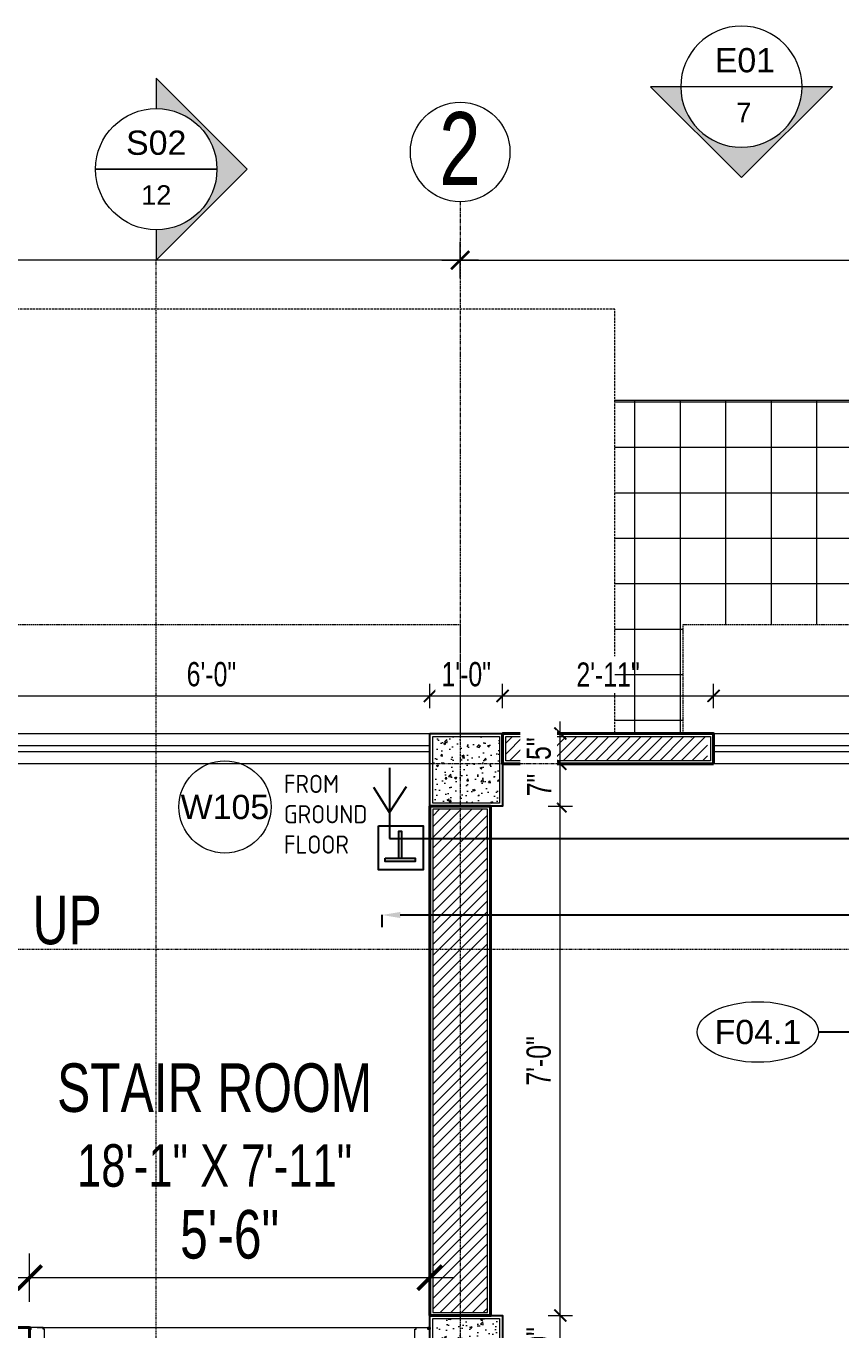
# Model space of a CAD drawing. Header units: inches. Extents: x 985 to 11353, y 526 to 2181.
# Drawn here: x 8550 to 8684.3, y 1711.9 to 1927 of the extents above; entities that cross this region are included whole.
import ezdxf
from ezdxf.enums import TextEntityAlignment as Align

# ---------------------------------------------------------------- set-up
doc = ezdxf.new("R2010")
doc.units = ezdxf.units.IN
doc.header["$MEASUREMENT"] = 0
for name, pattern in [('ACAD_ISO12W100', [21, 12, -3, 0, -3, 0, -3]), ('DASH', [0.35, 0.25, -0.1]), ('PHANTOMX2', [5, 2.5, -0.5, 0.5, -0.5, 0.5, -0.5])]:
    doc.linetypes.add(name, pattern=pattern)
for name, color, linetype, lineweight in [('COLUMN', 1, 'Continuous', 25), ('Dimension', 22, 'Continuous', 13), ('DOOR', 115, 'Continuous', 15), ('Elevation Marker', 252, 'Continuous', 15), ('Glass', 5, 'Continuous', 9), ('grid', 9, 'Continuous', 13), ('Grid marker', 161, 'Continuous', 15), ('Grid Text', 5, 'Continuous', 15), ('HACTH', 8, 'Continuous', 9), ('I-DOOR-IDEN-N', 7, 'Continuous', 15), ('I-FURN-CODE', 171, 'Continuous', 15), ('Plaster Line', 5, 'Continuous', 15), ('Porch', 90, 'Continuous', 15), ('railing', 232, 'Continuous', 15), ('Sunshed', 5, 'Continuous', 15), ('wall 05', 3, 'Continuous', 40), ('WINDOW', 140, 'Continuous', 9)]:
    doc.layers.add(name, color=color, linetype=linetype, lineweight=lineweight)
for name, color, linetype in [('FREE-TEXT', 7, 'Continuous'), ('manual pull station', 1, 'Continuous'), ('Text', 7, 'Continuous'), ('zone wiring', 5, 'Continuous')]:
    doc.layers.add(name, color=color, linetype=linetype)
doc.styles.add('Arial', font='arial.ttf')
doc.styles.get("Standard").update_dxf_attribs({"font": 'isocp3.shx'})
doc.styles.add('Swiss721', font='swisscl.ttf')
doc.dimstyles.new('DIM08', dxfattribs={"dimtxt": 8, "dimasz": 4, "dimexe": 4, "dimexo": 0, "dimgap": 3, "dimtad": 1, "dimdec": 1, "dimzin": 3, "dimdsep": 46, "dimlunit": 4, "dimtxsty": 'Swiss721', "dimblk": 'ARCHTICK', "dimcen": 0, "dimdle": 4, "dimclrd": 256, "dimclre": 256, "dimclrt": 256, "dimadec": 0, "dimazin": 0, "dimtfac": 1, "dimtdec": 1, "dimtofl": 0, "dimtmove": 0, "dimatfit": 3, "dimldrblk": 'ARCHTICK', "dimfxl": 4, "dimfxlon": 1, "dimtfill": 1, "dimtolj": 1, "dimtzin": 0, "dimlwd": 9, "dimlwe": 9, "dimarcsym": 0})
doc.dimstyles.new('F50', dxfattribs={"dimscale": 50, "dimtxt": 1.6, "dimasz": 1, "dimexe": 1.5, "dimexo": 1, "dimgap": 0.5, "dimtad": 1, "dimdec": 0, "dimzin": 12, "dimdsep": 46, "dimtxsty": 'Arial', "dimblk1": 'ARCHTICK', "dimblk2": 'ARCHTICK', "dimsah": 1, "dimcen": 0, "dimdle": 1.5, "dimclrd": 9, "dimclre": 9, "dimclrt": 2, "dimadec": 0, "dimazin": 3, "dimtfac": 1, "dimtdec": 0, "dimtix": 1, "dimtmove": 2, "dimatfit": 3, "dimldrblk": 'ArrowNote', "dimfxl": 1, "dimtolj": 1, "dimtzin": 0, "dimarcsym": 0})
doc.dimstyles.get("Standard").update_dxf_attribs({"dimtxt": 2, "dimasz": 3, "dimexe": 2, "dimexo": 2, "dimgap": 1, "dimtad": 0, "dimtih": 1, "dimtoh": 1, "dimdec": 1, "dimzin": 0, "dimdsep": 46, "dimtxsty": 'Standard', "dimcen": 0, "dimclrd": 256, "dimclre": 256, "dimclrt": 256, "dimadec": 1, "dimazin": 0, "dimtfac": 1, "dimtdec": 1, "dimtofl": 0, "dimtmove": 0, "dimatfit": 3, "dimfxl": 1, "dimtolj": 1, "dimtzin": 0, "dimlwd": -1, "dimlwe": -1, "dimarcsym": 0})

# ---------------------------------------------------------------- blocks, each defined once
blk = doc.blocks.new('C 12X12')
at = {"layer": 'HACTH'}
h = blk.add_hatch(dxfattribs=at)
h.set_pattern_fill('AR-CONC', color=256, scale=0.5, style=0)
h.set_pattern_definition([(50, (0, 0), (3.58630091, -0.313760675), [0.375, -4.125]), (355, (0, 0), (-0.69375667, 3.76096067), [0.3, -3.3]), (100.4514, (0.299, -0.026), (2.89254691, 3.44719771), [0.31870095, -3.50571056]), (46.1842, (0, 1), (5.33620524, -0.82759507), [0.5625, -6.1875]), (96.6356, (0.4447, 0.931), (4.67331353, 4.87058935), [0.47805144, -5.258565]), (351.1842, (0, 1), (4.67330973, 4.870593), [0.45, -4.95]), (21, (0.5, 0.75), (2.98453526, -2.01309445), [0.375, -4.125]), (326, (0.5, 0.75), (1.21657666, 3.62575023), [0.3, -3.3]), (71.4514, (0.7487, 0.5822), (4.20111314, 1.61265248), [0.31870095, -3.50571056]), (37.5, (0, 0), (0.060799277, 1.66446927), [0, -3.26, 0, -3.35, 0, -3.3125]), (7.5, (0, 0), (1.315347687, 1.97205856), [0, -1.91, 0, -3.185, 0, -1.2625]), (327.5, (-1.115, 0), (2.66911218, -0.112774359), [0, -1.25, 0, -3.9, 0, -5.175]), (317.5, (-1.615, 0), (2.915930847, 0.50052491), [0, -1.625, 0, -2.59, 0, -3.675])])
h.paths.add_polyline_path([(88279, -6819.5), (88279, -6808.5), (88268, -6808.5), (88268, -6819.5)])
at = {"layer": 'COLUMN'}
blk.add_lwpolyline([(88267.5, -6808), (88279.5, -6808), (88279.5, -6820), (88267.5, -6820)], close=True, dxfattribs=at)
at = {"layer": 'Plaster Line'}
blk.add_lwpolyline([(88268, -6808.5), (88279, -6808.5), (88279, -6819.5), (88268, -6819.5)], close=True, dxfattribs=at)
blk = doc.blocks.new('_ArchTick')
at = {"color": 0, "linetype": 'ByBlock', "const_width": 0.15}
blk.add_lwpolyline([(-0.5, -0.5), (0.5, 0.5)], dxfattribs=at)
blk = doc.blocks.new('*D380')
at = {"layer": 'Defpoints', "color": 0, "transparency": 16777216}
for p in [(8616.56, 1816.49), (8544.56, 1810.28), (8616.56, 1810.1)]:
    blk.add_point(p, dxfattribs=at)
at = {"layer": 'Dimension', "lineweight": 9, "transparency": 16777216}
for p, q in [((8544.56, 1814.49), (8544.56, 1818.49)), ((8616.56, 1814.49), (8616.56, 1818.49)), ((8542.56, 1816.49), (8618.56, 1816.49))]:
    blk.add_line(p, q, dxfattribs=at)
at = {"layer": 'Dimension', "lineweight": 9, "transparency": 16777216, "xscale": 2, "yscale": 2, "zscale": 2, "rotation": 180}
blk.add_blockref('_ArchTick', (8544.56, 1816.49), dxfattribs=at)
at = {"layer": 'Dimension', "lineweight": 9, "transparency": 16777216, "xscale": 2, "yscale": 2, "zscale": 2}
blk.add_blockref('_ArchTick', (8616.56, 1816.49), dxfattribs=at)
at = {"layer": 'Dimension', "transparency": 16777216, "insert": (8580.56, 1820.04), "char_height": 4, "attachment_point": 5, "style": 'Swiss721', "bg_fill": 3, "box_fill_scale": 1.25, "bg_fill_color": 256, "bg_fill_true_color": 13158600, "bg_fill_transparency": 0}
blk.add_mtext('\\A1;6\'-0"', dxfattribs=at)
blk = doc.blocks.new('*D381')
at = {"layer": 'Defpoints', "color": 0, "transparency": 16777216}
for p in [(8616.56, 1810.1), (8628.56, 1810.28)]:
    blk.add_point(p, dxfattribs=at)
at = {"layer": 'Dimension', "lineweight": 9, "transparency": 16777216}
for p, q in [((8616.56, 1814.49), (8616.56, 1818.49)), ((8628.56, 1814.49), (8628.56, 1818.49)), ((8614.56, 1816.49), (8630.56, 1816.49))]:
    blk.add_line(p, q, dxfattribs=at)
at = {"layer": 'Dimension', "lineweight": 9, "transparency": 16777216, "xscale": 2, "yscale": 2, "zscale": 2, "rotation": 180}
blk.add_blockref('_ArchTick', (8616.56, 1816.49), dxfattribs=at)
at = {"layer": 'Dimension', "lineweight": 9, "transparency": 16777216, "xscale": 2, "yscale": 2, "zscale": 2}
blk.add_blockref('_ArchTick', (8628.56, 1816.49), dxfattribs=at)
at = {"layer": 'Dimension', "transparency": 16777216, "insert": (8622.56, 1820.04), "char_height": 4, "attachment_point": 5, "style": 'Swiss721', "bg_fill": 3, "box_fill_scale": 1.25, "bg_fill_color": 256, "bg_fill_true_color": 13158600, "bg_fill_transparency": 0}
blk.add_mtext('\\A1;1\'-0"', dxfattribs=at)
at = {"layer": 'Defpoints', "color": 0, "transparency": 16777216}
blk.add_point((8628.56, 1816.49), dxfattribs=at)
blk = doc.blocks.new('*D382')
at = {"layer": 'Defpoints', "color": 0, "transparency": 16777216}
for p in [(8663.32, 1816.49), (8628.56, 1810.28), (8663.32, 1810.28)]:
    blk.add_point(p, dxfattribs=at)
at = {"layer": 'Dimension', "lineweight": 9, "transparency": 16777216}
for p, q in [((8628.56, 1814.49), (8628.56, 1818.49)), ((8663.32, 1814.49), (8663.32, 1818.49)), ((8626.56, 1816.49), (8665.32, 1816.49))]:
    blk.add_line(p, q, dxfattribs=at)
at = {"layer": 'Dimension', "lineweight": 9, "transparency": 16777216, "xscale": 2, "yscale": 2, "zscale": 2, "rotation": 180}
blk.add_blockref('_ArchTick', (8628.56, 1816.49), dxfattribs=at)
at = {"layer": 'Dimension', "lineweight": 9, "transparency": 16777216, "xscale": 2, "yscale": 2, "zscale": 2}
blk.add_blockref('_ArchTick', (8663.32, 1816.49), dxfattribs=at)
at = {"layer": 'Dimension', "transparency": 16777216, "insert": (8645.94, 1820), "char_height": 4, "attachment_point": 5, "style": 'Swiss721', "bg_fill": 3, "box_fill_scale": 1.25, "bg_fill_color": 256, "bg_fill_true_color": 13158600, "bg_fill_transparency": 0}
blk.add_mtext('\\A1;2\'-11"', dxfattribs=at)
blk = doc.blocks.new('*D383')
at = {"layer": 'Defpoints', "color": 0, "transparency": 16777216}
for p in [(8723.32, 1816.49), (8663.32, 1810.28), (8723.32, 1810.28)]:
    blk.add_point(p, dxfattribs=at)
at = {"layer": 'Dimension', "lineweight": 9, "transparency": 16777216}
for p, q in [((8663.32, 1814.49), (8663.32, 1818.49)), ((8723.32, 1814.49), (8723.32, 1818.49)), ((8661.32, 1816.49), (8725.32, 1816.49))]:
    blk.add_line(p, q, dxfattribs=at)
at = {"layer": 'Dimension', "lineweight": 9, "transparency": 16777216, "xscale": 2, "yscale": 2, "zscale": 2, "rotation": 180}
blk.add_blockref('_ArchTick', (8663.32, 1816.49), dxfattribs=at)
at = {"layer": 'Dimension', "lineweight": 9, "transparency": 16777216, "xscale": 2, "yscale": 2, "zscale": 2}
blk.add_blockref('_ArchTick', (8723.32, 1816.49), dxfattribs=at)
at = {"layer": 'Dimension', "transparency": 16777216, "insert": (8693.32, 1820.04), "char_height": 4, "attachment_point": 5, "style": 'Swiss721', "bg_fill": 3, "box_fill_scale": 1.25, "bg_fill_color": 256, "bg_fill_true_color": 13158600, "bg_fill_transparency": 0}
blk.add_mtext('\\A1;5\'-0"', dxfattribs=at)
blk = doc.blocks.new('*D411')
at = {"layer": 'Defpoints', "color": 0, "transparency": 16777216}
for p in [(8628.56, 1714.29), (8628.56, 1702.29)]:
    blk.add_point(p, dxfattribs=at)
at = {"layer": 'Dimension', "lineweight": 9, "transparency": 16777216}
for p, q in [((8638.07, 1700.29), (8638.07, 1716.29)), ((8636.07, 1714.29), (8640.07, 1714.29)), ((8636.07, 1702.29), (8640.07, 1702.29))]:
    blk.add_line(p, q, dxfattribs=at)
at = {"layer": 'Dimension', "lineweight": 9, "transparency": 16777216, "xscale": 2, "yscale": 2, "zscale": 2}
for p, rotation in [((8638.07, 1714.29), 90), ((8638.07, 1702.29), 270)]:
    blk.add_blockref('_ArchTick', p, dxfattribs=dict(at, rotation=rotation))
at = {"layer": 'Dimension', "transparency": 16777216, "insert": (8634.52, 1708.29), "char_height": 4, "attachment_point": 5, "rotation": 90, "style": 'Swiss721', "bg_fill": 3, "box_fill_scale": 1.25, "bg_fill_color": 256, "bg_fill_true_color": 13158600, "bg_fill_transparency": 0}
blk.add_mtext('\\A1;1\'-0"', dxfattribs=at)
at = {"layer": 'Defpoints', "color": 0, "transparency": 16777216}
blk.add_point((8638.07, 1714.29), dxfattribs=at)
blk = doc.blocks.new('*D412')
at = {"layer": 'Defpoints', "color": 0, "transparency": 16777216}
for p in [(8628.56, 1798.28), (8638.07, 1798.28), (8628.56, 1714.29)]:
    blk.add_point(p, dxfattribs=at)
at = {"layer": 'Dimension', "lineweight": 9, "transparency": 16777216}
for p, q in [((8638.07, 1712.29), (8638.07, 1800.28)), ((8636.07, 1798.28), (8640.07, 1798.28)), ((8636.07, 1714.29), (8640.07, 1714.29))]:
    blk.add_line(p, q, dxfattribs=at)
at = {"layer": 'Dimension', "lineweight": 9, "transparency": 16777216, "xscale": 2, "yscale": 2, "zscale": 2}
for p, rotation in [((8638.07, 1798.28), 90), ((8638.07, 1714.29), 270)]:
    blk.add_blockref('_ArchTick', p, dxfattribs=dict(at, rotation=rotation))
at = {"layer": 'Dimension', "transparency": 16777216, "insert": (8634.52, 1756.28), "char_height": 4, "attachment_point": 5, "rotation": 90, "style": 'Swiss721', "bg_fill": 3, "box_fill_scale": 1.25, "bg_fill_color": 256, "bg_fill_true_color": 13158600, "bg_fill_transparency": 0}
blk.add_mtext('\\A1;7\'-0"', dxfattribs=at)
blk = doc.blocks.new('*D413')
at = {"layer": 'Defpoints', "color": 0, "transparency": 16777216}
for p in [(8628.56, 1805.28), (8628.56, 1798.28)]:
    blk.add_point(p, dxfattribs=at)
at = {"layer": 'Dimension', "lineweight": 9, "transparency": 16777216}
for p, q in [((8638.07, 1796.28), (8638.07, 1807.28)), ((8636.07, 1805.28), (8640.07, 1805.28)), ((8636.07, 1798.28), (8640.07, 1798.28))]:
    blk.add_line(p, q, dxfattribs=at)
at = {"layer": 'Dimension', "lineweight": 9, "transparency": 16777216, "xscale": 2, "yscale": 2, "zscale": 2}
for p, rotation in [((8638.07, 1805.28), 90), ((8638.07, 1798.28), 270)]:
    blk.add_blockref('_ArchTick', p, dxfattribs=dict(at, rotation=rotation))
at = {"layer": 'Dimension', "transparency": 16777216, "insert": (8634.57, 1801.78), "char_height": 4, "attachment_point": 5, "rotation": 90, "style": 'Swiss721', "bg_fill": 3, "box_fill_scale": 1.25, "bg_fill_color": 256, "bg_fill_true_color": 13158600, "bg_fill_transparency": 0}
blk.add_mtext('\\A1;7"', dxfattribs=at)
at = {"layer": 'Defpoints', "color": 0, "transparency": 16777216}
blk.add_point((8638.07, 1805.28), dxfattribs=at)
blk = doc.blocks.new('*D414')
at = {"layer": 'Defpoints', "color": 0, "transparency": 16777216}
for p in [(8628.56, 1810.28), (8628.56, 1805.28)]:
    blk.add_point(p, dxfattribs=at)
at = {"layer": 'Dimension', "lineweight": 9, "transparency": 16777216}
for p, q in [((8638.07, 1803.28), (8638.07, 1812.28)), ((8636.07, 1810.28), (8640.07, 1810.28)), ((8636.07, 1805.28), (8640.07, 1805.28))]:
    blk.add_line(p, q, dxfattribs=at)
at = {"layer": 'Dimension', "lineweight": 9, "transparency": 16777216, "xscale": 2, "yscale": 2, "zscale": 2}
for p, rotation in [((8638.07, 1810.28), 90), ((8638.07, 1805.28), 270)]:
    blk.add_blockref('_ArchTick', p, dxfattribs=dict(at, rotation=rotation))
at = {"layer": 'Dimension', "transparency": 16777216, "insert": (8634.53, 1807.78), "char_height": 4, "attachment_point": 5, "rotation": 90, "style": 'Swiss721', "bg_fill": 3, "box_fill_scale": 1.25, "bg_fill_color": 256, "bg_fill_true_color": 13158600, "bg_fill_transparency": 0}
blk.add_mtext('\\A1;5"', dxfattribs=at)
at = {"layer": 'Defpoints', "color": 0, "transparency": 16777216}
blk.add_point((8638.07, 1810.28), dxfattribs=at)
blk = doc.blocks.new('*D417')
at = {"layer": 'Defpoints', "color": 0, "transparency": 16777216}
for p in [(8550.56, 1720.53), (8550.56, 1712.29), (8616.56, 1712.29)]:
    blk.add_point(p, dxfattribs=at)
at = {"layer": 'Dimension', "lineweight": 9, "transparency": 16777216}
for p, q in [((8550.56, 1716.53), (8550.56, 1724.53)), ((8616.56, 1716.53), (8616.56, 1724.53)), ((8620.56, 1720.53), (8546.56, 1720.53))]:
    blk.add_line(p, q, dxfattribs=at)
at = {"layer": 'Dimension', "lineweight": 9, "transparency": 16777216, "xscale": 4, "yscale": 4, "zscale": 4, "rotation": 180}
blk.add_blockref('_ArchTick', (8550.56, 1720.53), dxfattribs=at)
at = {"layer": 'Dimension', "lineweight": 9, "transparency": 16777216, "xscale": 4, "yscale": 4, "zscale": 4}
blk.add_blockref('_ArchTick', (8616.56, 1720.53), dxfattribs=at)
at = {"layer": 'Dimension', "transparency": 16777216, "insert": (8583.56, 1727.63), "char_height": 8, "attachment_point": 5, "style": 'Swiss721', "bg_fill": 3, "box_fill_scale": 1.25, "bg_fill_color": 256, "bg_fill_true_color": 13158600, "bg_fill_transparency": 0}
blk.add_mtext('\\A1;5\'-6"', dxfattribs=at)
blk = doc.blocks.new('wall&door')
at = {"color": 0, "linetype": 'ByBlock', "lineweight": -2}
blk.add_circle((0, 0), 3.039, dxfattribs=at)
at = {"color": 0, "linetype": 'ByBlock', "lineweight": -2, "ltscale": 25.4, "style": 'Arial'}
blk.add_attdef('PT1', text='', height=1.6, dxfattribs=at).set_placement((0, 0), align=Align.MIDDLE_CENTER)
blk = doc.blocks.new('Floor Fin')
at = {"extrusion": (0, 0, -1)}
blk.add_ellipse((0, 0), major_axis=(4, 0), ratio=0.5, start_param=4.712389, end_param=10.995574, dxfattribs=at)
at = {"color": 0, "linetype": 'ByBlock', "lineweight": -2, "ltscale": 25.4, "style": 'Arial'}
blk.add_attdef('CA3', text='', height=1.6, dxfattribs=at).set_placement((0, 0), align=Align.MIDDLE_CENTER)
blk = doc.blocks.new('ArrowNote')
at = {"linetype": 'ByBlock', "lineweight": -2}
h = blk.add_hatch(color=0, dxfattribs=at)
h.paths.add_polyline_path([(-0.56, -0.96), (-0.79, -0.79), (0, 0)])
h.paths.add_polyline_path([(-0.56, 0.96), (0, 0), (-0.79, 0.79)])
at = {"color": 0, "linetype": 'ByBlock', "lineweight": -2}
blk.add_lwpolyline([(0, 0), (-2, 0)], dxfattribs=at)
for points in [[(-0.56, 0.96), (0, 0), (-0.79, 0.79)], [(-0.56, -0.96), (-0.79, -0.79), (0, 0)]]:
    blk.add_lwpolyline(points, close=True, dxfattribs=at)
blk = doc.blocks.new('*D420')
at = {"layer": 'Defpoints', "color": 0, "transparency": 16777216}
for p in [(8394.56, 1888.36), (8621.56, 1867.31), (8394.56, 1865.29)]:
    blk.add_point(p, dxfattribs=at)
at = {"layer": 'Dimension', "lineweight": 9, "transparency": 16777216}
for p, q in [((8394.56, 1885.36), (8394.56, 1891.36)), ((8621.56, 1885.36), (8621.56, 1891.36)), ((8624.56, 1888.36), (8391.56, 1888.36))]:
    blk.add_line(p, q, dxfattribs=at)
at = {"layer": 'Dimension', "lineweight": 9, "transparency": 16777216, "xscale": 3, "yscale": 3, "zscale": 3, "rotation": 180}
blk.add_blockref('_ArchTick', (8394.56, 1888.36), dxfattribs=at)
at = {"layer": 'Dimension', "lineweight": 9, "transparency": 16777216, "xscale": 3, "yscale": 3, "zscale": 3}
blk.add_blockref('_ArchTick', (8621.56, 1888.36), dxfattribs=at)
at = {"layer": 'Dimension', "transparency": 16777216, "insert": (8508.06, 1893.68), "char_height": 6, "attachment_point": 5, "style": 'Swiss721', "bg_fill": 3, "box_fill_scale": 1.25, "bg_fill_color": 256, "bg_fill_true_color": 13158600, "bg_fill_transparency": 0}
blk.add_mtext('\\A1;18\'-11"', dxfattribs=at)
blk = doc.blocks.new('*D421')
at = {"layer": 'Defpoints', "color": 0, "transparency": 16777216}
for p in [(8825.06, 1888.36), (8621.56, 1867.31), (8825.06, 1865.29)]:
    blk.add_point(p, dxfattribs=at)
at = {"layer": 'Dimension', "lineweight": 9, "transparency": 16777216}
for p, q in [((8621.56, 1885.36), (8621.56, 1891.36)), ((8825.06, 1885.36), (8825.06, 1891.36)), ((8618.56, 1888.36), (8828.06, 1888.36))]:
    blk.add_line(p, q, dxfattribs=at)
at = {"layer": 'Dimension', "lineweight": 9, "transparency": 16777216, "xscale": 3, "yscale": 3, "zscale": 3, "rotation": 180}
blk.add_blockref('_ArchTick', (8621.56, 1888.36), dxfattribs=at)
at = {"layer": 'Dimension', "lineweight": 9, "transparency": 16777216, "xscale": 3, "yscale": 3, "zscale": 3}
blk.add_blockref('_ArchTick', (8825.06, 1888.36), dxfattribs=at)
at = {"layer": 'Dimension', "transparency": 16777216, "insert": (8723.31, 1897.63), "char_height": 6, "attachment_point": 5, "style": 'Swiss721', "bg_fill": 3, "box_fill_scale": 1.25, "bg_fill_color": 256, "bg_fill_true_color": 13158600, "bg_fill_transparency": 0}
blk.add_mtext('\\A1;16\'-11{\\H1.000000x;\\S1/2;}"', dxfattribs=at)
blk = doc.blocks.new('*U89')
h = blk.add_hatch(color=252)
h.dxf.hatch_style = 1
h.paths.add_polyline_path([(-500, 0), (-750, 0), (0, -750), (750, 0), (500, 0, -0.414214), (0, -500, -0.414214)])
at = {"linetype": 'ByBlock', "lineweight": -2}
blk.add_line((-500, 0), (500, 0), dxfattribs=at)
at = {"color": 6}
for p, q in [((0, -750), (750, 0)), ((500, 0), (750, 0)), ((-750, 0), (0, -750)), ((-750, 0), (-500, 0))]:
    blk.add_line(p, q, dxfattribs=at)
blk.add_circle((0, 0), 500)
at = {"color": 3, "style": 'Arial'}
blk.add_attdef('S01', text='', height=200, dxfattribs=at).set_placement((0, 319), align=Align.TOP_CENTER)
at = {"color": 6, "style": 'Arial'}
blk.add_attdef('IN-201', text='', height=160, dxfattribs=at).set_placement((0, -133), align=Align.TOP_CENTER)
blk = doc.blocks.new('manual pull station')
at = {"layer": 'FREE-TEXT', "color": 1}
for points in [[(-402.22, 4159.67), (-394.89, 4159.67), (-394.89, 4152.42), (-402.22, 4152.42)], [(-398.95, 4154.34), (-398.37, 4154.34), (-398.37, 4158.72), (-398.95, 4158.72)], [(-401.12, 4154.34), (-396.18, 4154.34), (-396.18, 4153.81), (-401.12, 4153.81)]]:
    blk.add_lwpolyline(points, close=True, dxfattribs=at)
blk = doc.blocks.new('*D443')
at = {"layer": 'Defpoints', "color": 0, "transparency": 16777216}
for p in [(8608.67, 1782.4), (8919.9, 1782.4), (8919.9, 1780.35)]:
    blk.add_point(p, dxfattribs=at)
at = {"layer": 'FREE-TEXT', "transparency": 16777216}
for p, q in [((8608.67, 1780.4), (8608.67, 1778.35)), ((8611.67, 1780.35), (8739.41, 1780.35)), ((8916.9, 1780.35), (8789.16, 1780.35)), ((8919.9, 1780.4), (8919.9, 1778.35))]:
    blk.add_line(p, q, dxfattribs=at)
for points in [[(8611.67, 1780.85), (8611.67, 1779.85), (8608.67, 1780.35)], [(8916.9, 1780.85), (8916.9, 1779.85), (8919.9, 1780.35)]]:
    blk.add_solid(points, dxfattribs=at)
at = {"layer": 'FREE-TEXT', "transparency": 16777216, "insert": (8764.28, 1780.35), "char_height": 10, "attachment_point": 5}
blk.add_mtext('\\A1;25\'-11.2"', dxfattribs=at)

msp = doc.modelspace()

# ---------------------------------------------------------------- hatches: boundary and pattern name
at = {"layer": 'HACTH'}
h = msp.add_hatch(dxfattribs=at)
h.set_pattern_fill('ANSI31', color=256, scale=10, style=0)
h.set_pattern_definition([(45, (-114667.1369, -169903.1285), (-0.8838834765, 0.8838834765), [])])
h.paths.add_polyline_path([(8626.06, 1797.78), (8617.06, 1797.78), (8617.06, 1714.79), (8626.06, 1714.79), (8626.06, 1752.75), (8626.06, 1756.75)])
h.paths.add_polyline_path([(8629.06, 1809.78), (8629.06, 1805.78), (8662.32, 1805.78), (8662.32, 1809.78)])
at = {"layer": 'Plaster Line'}
h = msp.add_hatch(dxfattribs=at)
h.set_pattern_fill('ANSI31', color=256, scale=100, style=0)
h.set_pattern_definition([(45, (-110477.974, -171244.823), (-8.8388348, 8.8388348), [])])
h.paths.add_polyline_path([(8668.56, 1809.78), (8659.56, 1809.78), (8659.56, 1805.78), (8668.56, 1805.78)])

# ---------------------------------------------------------------- linework, layer by layer
at = {"layer": 'Defpoints'}
for points in [[(8550.56, 1712.04), (8550.81, 1712.04), (8550.81, 1712.29), (8550.56, 1712.29)], [(8616.56, 1712.04), (8616.31, 1712.04), (8616.31, 1712.29), (8616.56, 1712.29)]]:
    msp.add_lwpolyline(points, close=True, dxfattribs=at)
at = {"layer": 'DOOR'}
for points in [[(8551.56, 1707.29), (8551.56, 1708.79), (8553.06, 1708.79), (8553.06, 1712.04), (8552.81, 1712.04), (8552.81, 1712.29), (8550.81, 1712.29), (8550.81, 1712.04), (8550.56, 1712.04), (8550.56, 1707.54), (8550.81, 1707.54), (8550.81, 1707.29), (8551.56, 1707.29)], [(8615.56, 1707.29), (8615.56, 1708.79), (8614.06, 1708.79), (8614.06, 1712.04), (8614.31, 1712.04), (8614.31, 1712.29), (8616.31, 1712.29), (8616.31, 1712.04), (8616.56, 1712.04), (8616.56, 1707.54), (8616.31, 1707.54), (8616.31, 1707.29), (8615.56, 1707.29)]]:
    msp.add_lwpolyline(points, dxfattribs=at)
at = {"layer": 'Elevation Marker'}
for q in [(8586.46, 1903.36), (8571.46, 1913.36)]:
    msp.add_line((8571.46, 1918.36), q, dxfattribs=at)
at = {"layer": 'Elevation Marker', "linetype": 'ByBlock'}
for p, q in [((8581.46, 1903.36), (8561.46, 1903.36)), ((8561.46, 1903.36), (8581.46, 1903.36))]:
    msp.add_line(p, q, dxfattribs=at)
at = {"layer": 'Glass', "ltscale": 10}
for points in [[(8616.56, 1808.28), (8616.56, 1807.28), (8544.56, 1807.28), (8544.56, 1808.28)], [(8723.32, 1808.28), (8723.32, 1807.28), (8663.32, 1807.28), (8663.32, 1808.28)]]:
    msp.add_lwpolyline(points, close=True, dxfattribs=at)
at = {"layer": 'Grid marker'}
msp.add_circle((8621.56, 1906.2), 8.21, dxfattribs=at)
at = {"layer": 'HACTH', "ltscale": 10}
msp.add_line((8551.81, 1712.29), (8614.31, 1712.29), dxfattribs=at)
at = {"layer": 'Plaster Line'}
for points in [[(8662.82, 1805.78), (8629.06, 1805.78), (8629.06, 1809.78), (8662.82, 1809.78)], [(8626.06, 1797.78), (8617.06, 1797.78), (8617.06, 1714.79), (8626.06, 1714.79), (8626.06, 1752.75), (8626.06, 1752.75), (8626.06, 1756.75), (8626.06, 1756.75)]]:
    msp.add_lwpolyline(points, close=True, dxfattribs=at)
at = {"layer": 'Porch', "linetype": 'DASH', "ltscale": 1.5}
msp.add_lwpolyline([(8647.06, 1810.28), (8647.06, 1880.29), (8514.56, 1880.29), (8514.56, 1810.28)], dxfattribs=at)
at = {"layer": 'railing', "ltscale": 20}
msp.add_lwpolyline([(8647.06, 1865.29), (8998.56, 1865.29), (9053.57, 1865.29), (9053.57, 1609.28)], dxfattribs=at)
at = {"layer": 'Sunshed', "linetype": 'DASH'}
msp.add_lwpolyline([(8658.32, 1810.28), (8658.32, 1828.28), (8728.32, 1828.28), (8728.32, 1810.28)], dxfattribs=at)
msp.add_lwpolyline([(8658.32, 1810.28), (8658.32, 1828.28), (8728.32, 1828.28), (8728.32, 1810.28)], dxfattribs=at)
at = {"layer": 'wall 05'}
for points in [[(8663.32, 1805.28), (8628.56, 1805.28), (8628.56, 1810.28), (8663.32, 1810.28)], [(8626.56, 1798.28), (8616.56, 1798.28), (8616.56, 1714.29), (8626.56, 1714.29), (8626.56, 1752.25), (8626.56, 1752.25), (8626.56, 1757.25), (8626.56, 1757.25)]]:
    msp.add_lwpolyline(points, close=True, dxfattribs=at)
msp.add_lwpolyline([(8475.56, 1601.28), (8480.56, 1601.28), (8480.56, 1606.28), (8480.56, 1606.28), (8480.56, 1702.29), (8550.56, 1702.29), (8550.56, 1712.29), (8401.56, 1712.29), (8401.56, 1702.29), (8475.56, 1702.29), (8475.56, 1661.28)], dxfattribs=at)
at = {"layer": 'WINDOW', "ltscale": 10}
msp.add_lwpolyline([(8723.32, 1810.28), (8723.32, 1805.28), (8663.32, 1805.28), (8663.32, 1810.28)], close=True, dxfattribs=at)
at = {"layer": 'zone wiring', "color": 30}
for p, q in [((8609.89, 1804.62), (8609.89, 1792.98)), ((8609.89, 1797.27), (8607.35, 1801.38)), ((8609.89, 1797.27), (8612.71, 1801.57))]:
    msp.add_line(p, q, dxfattribs=at)

# ---------------------------------------------------------------- block references
at = {"layer": 'HACTH'}
for p in [(-79650.94, 8618.28), (-79650.94, 8522.29)]:
    msp.add_blockref('C 12X12', p, dxfattribs=at)
at = {"layer": 'I-DOOR-IDEN-N'}
ref = msp.add_blockref('wall&door', (8582.78, 1798.17), dxfattribs=dict(at, xscale=2.5, yscale=2.5, zscale=2.5))
ref.add_attrib('PT1', 'W105', dxfattribs={"layer": '0', "color": 7, "linetype": 'ByBlock', "lineweight": -2, "ltscale": 25.4, "height": 4, "style": 'Arial'}).set_placement((8582.78, 1798.17), align=Align.MIDDLE_CENTER)
at = {"layer": 'I-FURN-CODE'}
ref = msp.add_blockref('Floor Fin', (8670.62, 1761.05), dxfattribs=dict(at, xscale=-2.5, yscale=2.5, zscale=2.5))
ref.add_attrib('CA3', 'F04.1', dxfattribs={"layer": '0', "color": 7, "linetype": 'ByBlock', "lineweight": -2, "ltscale": 25.4, "height": 4, "style": 'Arial'}).set_placement((8670.65, 1761.05), align=Align.MIDDLE_CENTER)
at = {"layer": 'manual pull station'}
msp.add_blockref('manual pull station', (9010.33, -2364.62), dxfattribs=at)

# ---------------------------------------------------------------- texts
at = {"layer": 'Elevation Marker', "style": 'Arial'}
msp.add_attdef('S02', text='De-A', height=4, dxfattribs=at).set_placement((8571.46, 1909.73), align=Align.TOP_CENTER)
at = {"layer": 'Grid Text', "insert": (8621.52, 1912.77), "char_height": 12, "attachment_point": 2, "style": 'Swiss721'}
msp.add_mtext('2', dxfattribs=at)
at = {"layer": 'Text', "char_height": 8, "attachment_point": 2, "style": 'Swiss721'}
for s, insert, width in [('UP', (8556.78, 1783.52), 12.7258), ('STAIR ROOM \\H7.0000;18\'-1" X 7\'-11" ', (8581.08, 1755.87), 62.6303)]:
    msp.add_mtext(s, dxfattribs=dict(at, insert=insert, width=width))
at = {"layer": 'zone wiring', "color": 30, "insert": (8592.48, 1803.47), "char_height": 3, "attachment_point": 1}
msp.add_mtext_dynamic_manual_height_columns('FROM \\PGROUND \\PFLOOR', width=15.1188, gutter_width=1, heights=[0], dxfattribs=at)

# ---------------------------------------------------------------- leaders
at = {"layer": 'I-FURN-CODE'}
msp.add_leader([(8698.92, 1761.05), (8680.62, 1761.05)], dimstyle='F50', override={"dimasz": 0.04, "dimgap": 0.5, "dimtad": 0, "dimfxl": 0.18}, dxfattribs=at)

# ---------------------------------------------------------------- next in the draw order: dimensions: what is measured, and where the dimension line sits
at = {"layer": 'Dimension'}
dim = msp.add_linear_dim(base=(8616.56, 1816.49), p1=(8544.56, 1810.28), p2=(8616.56, 1810.1), dimstyle='DIM08', override={"dimscale": 0.5, "dimarcsym": 2}, dxfattribs=at)
dim.commit()
dim.dimension.update_dxf_attribs({"geometry": '*D380', "text_midpoint": (8580.56, 1820.04)})
dim = msp.add_linear_dim(base=(8550.56, 1720.53), p1=(8616.56, 1712.29), p2=(8550.56, 1712.29), dimstyle='DIM08', dxfattribs=at)
dim.commit()
dim.dimension.update_dxf_attribs({"geometry": '*D417', "text_midpoint": (8583.56, 1727.63)})
dim = msp.add_linear_dim(base=(8638.07, 1714.29), p1=(8628.56, 1702.29), p2=(8628.56, 1714.29), angle=90, dimstyle='DIM08', override={"dimscale": 0.5, "dimarcsym": 2}, dxfattribs=at)
dim.commit()
dim.dimension.update_dxf_attribs({"geometry": '*D411', "text_midpoint": (8634.52, 1708.29)})

# ---------------------------------------------------------------- next in the draw order: dimensions: what is measured, and where the dimension line sits
dim = msp.add_linear_dim(base=(8628.56, 1816.49), p1=(8616.56, 1810.1), p2=(8628.56, 1810.28), dimstyle='DIM08', override={"dimscale": 0.5, "dimarcsym": 2}, dxfattribs=at)
dim.commit()
dim.dimension.update_dxf_attribs({"geometry": '*D381', "text_midpoint": (8622.56, 1820.04)})
dim = msp.add_linear_dim(base=(8638.07, 1798.28), p1=(8628.56, 1714.29), p2=(8628.56, 1798.28), angle=90, dimstyle='DIM08', override={"dimscale": 0.5, "dimarcsym": 2}, dxfattribs=at)
dim.commit()
dim.dimension.update_dxf_attribs({"geometry": '*D412', "text_midpoint": (8634.52, 1756.28)})

# ---------------------------------------------------------------- next in the draw order: linework, layer by layer
at = {"layer": 'Elevation Marker', "linetype": 'ACAD_ISO12W100', "ltscale": 0.02}
msp.add_line((9055.09, 1774.64), (8302.37, 1774.64), dxfattribs=at)
at = {"layer": 'grid', "linetype": 'PHANTOMX2', "ltscale": 0.2}
msp.add_line((8621.56, 1897.99), (8621.56, 1391.54), dxfattribs=at)
at = {"layer": 'Sunshed', "linetype": 'DASH'}
msp.add_lwpolyline([(8539.56, 1810.28), (8539.56, 1828.28), (8621.56, 1828.28), (8621.56, 1810.28)], dxfattribs=at)
at = {"layer": 'WINDOW', "ltscale": 10}
msp.add_lwpolyline([(8616.56, 1810.28), (8616.56, 1805.28), (8544.56, 1805.28), (8544.56, 1810.28)], close=True, dxfattribs=at)
at = {"layer": 'zone wiring', "color": 30}
msp.add_line((8609.89, 1792.98), (8731.53, 1792.98), dxfattribs=at)

# ---------------------------------------------------------------- next in the draw order: dimensions: what is measured, and where the dimension line sits
at = {"layer": 'Dimension'}
dim = msp.add_linear_dim(base=(8663.32, 1816.49), p1=(8628.56, 1810.28), p2=(8663.32, 1810.28), dimstyle='DIM08', override={"dimscale": 0.5, "dimarcsym": 2}, dxfattribs=at)
dim.commit()
dim.dimension.update_dxf_attribs({"geometry": '*D382', "text_midpoint": (8645.94, 1820)})
dim = msp.add_linear_dim(base=(8638.07, 1805.28), p1=(8628.56, 1798.28), p2=(8628.56, 1805.28), angle=90, dimstyle='DIM08', override={"dimscale": 0.5, "dimarcsym": 2}, dxfattribs=at)
dim.commit()
dim.dimension.update_dxf_attribs({"geometry": '*D413', "text_midpoint": (8634.57, 1801.78)})
at = {"layer": 'FREE-TEXT'}
dim = msp.add_linear_dim(base=(8919.9, 1780.35), p1=(8608.67, 1782.4), p2=(8919.9, 1782.4), dimstyle='Standard', override={"dimtxt": 10, "dimtih": 0, "dimtoh": 0, "dimlunit": 3}, dxfattribs=at)
dim.commit()
dim.dimension.update_dxf_attribs({"geometry": '*D443', "text_midpoint": (8764.28, 1780.35)})

# ---------------------------------------------------------------- next in the draw order: dimensions: what is measured, and where the dimension line sits
at = {"layer": 'Dimension'}
dim = msp.add_linear_dim(base=(8394.56, 1888.36), p1=(8621.56, 1867.31), p2=(8394.56, 1865.29), angle=180, dimstyle='DIM08', override={"dimscale": 0.75, "dimarcsym": 1}, dxfattribs=at)
dim.commit()
dim.dimension.update_dxf_attribs({"geometry": '*D420', "text_midpoint": (8508.06, 1893.68)})
dim = msp.add_linear_dim(base=(8723.32, 1816.49), p1=(8663.32, 1810.28), p2=(8723.32, 1810.28), dimstyle='DIM08', override={"dimscale": 0.5, "dimarcsym": 2}, dxfattribs=at)
dim.commit()
dim.dimension.update_dxf_attribs({"geometry": '*D383', "text_midpoint": (8693.32, 1820.04)})
dim = msp.add_linear_dim(base=(8638.07, 1810.28), p1=(8628.56, 1805.28), p2=(8628.56, 1810.28), angle=90, dimstyle='DIM08', override={"dimscale": 0.5, "dimarcsym": 2}, dxfattribs=at)
dim.commit()
dim.dimension.update_dxf_attribs({"geometry": '*D414', "text_midpoint": (8638.07, 1807.78), "dimtype": 160})

# ---------------------------------------------------------------- next in the draw order: hatches: boundary and pattern name
at = {"layer": 'Elevation Marker'}
h = msp.add_hatch(color=256, dxfattribs=at)
h.dxf.hatch_style = 1
edge = h.paths.add_edge_path()
edge.add_line((8571.46, 1913.36), (8571.46, 1918.36))
edge.add_line((8571.46, 1918.36), (8586.46, 1903.36))
edge.add_line((8586.46, 1903.36), (8571.46, 1888.36))
edge.add_line((8571.46, 1888.36), (8571.46, 1893.36))
edge.add_ellipse((8571.46, 1903.36), major_axis=(-7.07, 7.07), ratio=1, start_angle=135, end_angle=225)
edge.add_ellipse((8571.46, 1903.36), major_axis=(-7.07, -7.07), ratio=1, start_angle=135, end_angle=225)

# ---------------------------------------------------------------- next in the draw order: linework, layer by layer
for p in [(8586.46, 1903.36), (8571.46, 1893.36)]:
    msp.add_line(p, (8571.46, 1888.36), dxfattribs=at)
at = {"layer": 'Elevation Marker', "linetype": 'ACAD_ISO12W100', "ltscale": 0.02}
msp.add_line((8571.46, 1387.36), (8571.46, 1888.36), dxfattribs=at)
at = {"layer": 'Elevation Marker', "extrusion": (0, 0, -1)}
msp.add_ellipse((8571.46, 1903.36), major_axis=(-7.07, 7.07), ratio=1, start_param=5.497787, end_param=11.780972, dxfattribs=at)
at = {"layer": 'grid', "linetype": 'PHANTOMX2', "ltscale": 0.2}
msp.add_line((9061.02, 1805.28), (8292.32, 1805.28), dxfattribs=at)

# ---------------------------------------------------------------- next in the draw order: texts
at = {"layer": 'Elevation Marker', "style": 'Arial'}
msp.add_attdef('12', text='IN-201', height=3.2, dxfattribs=at).set_placement((8571.46, 1900.71), align=Align.TOP_CENTER)

# ---------------------------------------------------------------- next in the draw order: dimensions: what is measured, and where the dimension line sits
at = {"layer": 'Dimension'}
dim = msp.add_linear_dim(base=(8825.06, 1888.36), p1=(8621.56, 1867.31), p2=(8825.06, 1865.29), angle=180, dimstyle='DIM08', override={"dimscale": 0.75, "dimarcsym": 1}, dxfattribs=at)
dim.commit()
dim.dimension.update_dxf_attribs({"geometry": '*D421', "text_midpoint": (8723.31, 1897.63)})

# ---------------------------------------------------------------- next in the draw order: hatches: boundary and pattern name
at = {"layer": 'HACTH', "ltscale": 10}
h = msp.add_hatch(dxfattribs=at)
h.set_pattern_fill('ANSI37', color=256, scale=60, angle=45, style=0)
h.set_pattern_definition([(90, (-131187.144, -169930.0044), (-7.5, 1e-15), []), (180, (-131187.144, -169930.0044), (-1e-15, -7.5), [])])
h.paths.add_polyline_path([(8998.56, 1810.28), (8998.56, 1798.28), (8998.56, 1791.28), (9016.56, 1791.28), (9016.56, 1721.28), (8998.56, 1721.28), (8998.56, 1695.28), (9016.56, 1695.28), (9016.56, 1625.28), (8998.56, 1625.28), (8998.56, 1606.28), (9053.57, 1606.28), (9053.57, 1865.29), (8998.56, 1865.29), (8647.06, 1865.29), (8647.06, 1810.28), (8658.32, 1810.28), (8658.32, 1828.28), (8728.32, 1828.28), (8728.32, 1810.28), (8752.56, 1810.28), (8752.56, 1828.28), (8822.56, 1828.28), (8822.56, 1810.28), (8832.56, 1810.28), (8887.4, 1810.28), (8887.4, 1828.28), (8957.4, 1828.28), (8957.4, 1810.28), (8986.56, 1810.28)])
h.paths.add_polyline_path([(8514.56, 1810.28), (8514.56, 1865.29), (8329.56, 1865.29), (8329.56, 1810.28), (8389.56, 1810.28), (8401.56, 1810.28)])

# ---------------------------------------------------------------- next in the draw order: block references
at = {"layer": 'Elevation Marker'}
ref = msp.add_blockref('*U89', (8667.91, 1916.97), dxfattribs=dict(at, xscale=-0.01999999998952262, yscale=0.01999999998952262, zscale=0.02))
ref.add_attrib('IN-201', '7', dxfattribs={"layer": '0', "color": 6, "height": 3.2, "style": 'Arial'}).set_placement((8668.32, 1914.31), align=Align.TOP_CENTER)
ref.add_attrib('S01', 'E01', dxfattribs={"layer": '0', "color": 3, "height": 4, "style": 'Arial'}).set_placement((8668.5, 1923.34), align=Align.TOP_CENTER)

doc.saveas('drawing.dxf')
